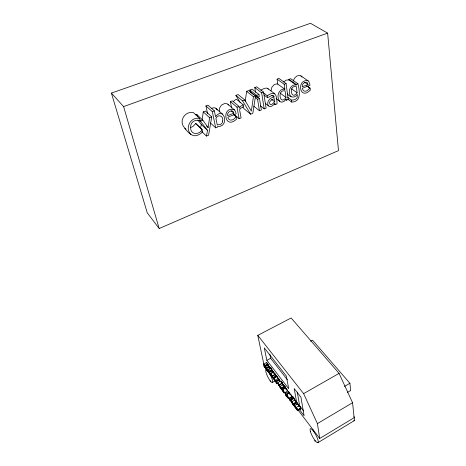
<?xml version="1.0" encoding="UTF-8"?>
<svg xmlns="http://www.w3.org/2000/svg" width="466" height="466" viewBox="0 0 466 466"><rect width="100%" height="100%" fill="white"/><g stroke="black" fill="none" stroke-linecap="round" stroke-linejoin="round"><path stroke-width="0.7" d="M263.564 364.237L264.944 367.342L263.878 365.88L263.96 366.317L265.189 367.825L263.843 364.674L264.828 365.991L267.851 364.354L266.861 362.653A1.357 0.309 63.2 0 0 266.616 362.548L263.599 364.179A1.357 0.303 63.2 0 1 263.838 364.284L264.828 365.991M271.008 90.823L271.876 87.212L274.014 84.829A5.842 4.666 -55.3 0 1 277.783 84.101L284.872 89.274A5.924 4.683 -55 0 0 281.068 90.02C277.445 92.466 276.996 98.338 279.903 101.477A4.177 3.291 -54.7 0 0 282.215 102.06L284.079 101.32L286.211 99.054L286.369 100.207L288.227 99.479L286.077 83.542L278.948 78.434L277.078 79.138L277.783 84.101M288.978 79.371L296.178 84.445L296.131 84.975L288.937 79.902L288.978 79.371L290.708 78.713L297.925 83.769C299.446 90.293 301.91 101.891 291.704 102.083L287.901 99.252M273.554 373.406L273.455 371.746L270.402 373.417L270.315 374.46L269.558 372.305L268.923 371.46L268.492 371.536L267.886 369.503L270.921 367.849L271.527 369.882L268.492 371.536M269.249 367.651L269.144 366.13L266.115 367.773L266.022 368.763L265.008 366.323L268.032 364.68L268.859 366.596M273.35 372.794L273.455 371.746M286.176 388.848L286.8 389.407L287.132 390.729M272.243 375.835L273.391 379.417L273.659 377.693L276.722 376.004L276.443 375.643L273.385 377.332L273.268 378.305L272.243 375.835L275.301 374.151L276.134 376.097M270.402 373.417L270.519 375.072L269.278 371.938L272.319 370.272L272.721 371.402M267.356 369.218L266.156 369.876L266.115 367.773M290.435 394.405L291.378 395.902M245.227 101.338L246.636 91.342L248.716 90.555L255.543 95.926L252.822 113.325L250.621 114.193L243.928 108.625L242.833 106.819M202.058 120.275L203.263 111.892L205.384 111.089L211.733 116.873L208.587 135.198L206.415 136.055L201.761 131.558M246.636 91.342L253.44 96.73L251.331 111.158L244.807 100.021L238.091 94.563L235.878 95.396L240.27 102.613M295.141 400.544L296.102 402.065M206.555 126.1L208.121 127.579L209.589 117.694L203.263 111.892M200.479 128.668L201.295 124.504L197.869 119.867M206.415 136.055L207.545 130.439L199.634 120.141M293.376 81.107C293.79 77.793 297.494 74.292 300.879 75.847L308.783 81.358L309.832 84.27L309.948 85.301L302.434 88.22C302.446 89.915 303.879 91.674 305.702 91.126C307.91 91.575 310.659 85.424 310.286 90.136C299.207 101.233 296.382 78.387 308.183 80.828M291.675 396.787L291.32 395.203A1.328 0.309 62.4 0 0 290.889 394.44L290.568 394.02A1.346 0.315 62.4 0 0 290.236 393.799L290.184 394.341M285.46 393.368L286.328 394.411L289.438 392.652L288.57 391.615L285.402 393.409L286.468 396.438M297.669 410.756L296.359 408.356L297.547 409.923L300.698 408.094L300.349 406.94L299.288 405.606L296.067 407.459L296.428 409.037L297.669 410.756L300.82 408.932L300.203 408.024M266.616 362.548L266.599 362.851M202.04 129.42C199.57 135.256 190.274 134.983 190.646 127.684C190.314 124.859 191.823 121.842 194.567 120.828C196.658 118.667 202.116 123.659 199.594 118.411L193.361 112.551C186.097 110.99 179.509 119.04 183.086 125.785C185.975 129.816 189.458 135.216 194.747 135.798C197.794 135.676 200.496 133.969 202.582 131.855L202.04 129.42L195.837 123.461L192.959 126.484L190.262 127.655M285.996 97.452C279.955 106.382 276.757 89.187 285.093 90.876L285.996 97.452L280.025 93.019M234.549 109.941C221.012 105.176 224.379 131.179 236.786 118.859C236.885 114.024 234.101 120.502 231.73 119.989C229.825 120.583 228.066 118.981 227.903 117.117L236.105 113.937L235.586 111.636L234.549 109.941L227.274 103.813L224.659 103.51L221.478 105.083L219.503 108.159L219.37 112.05M274.771 101.792L271.993 104.308L270.321 104.431L269.814 103.97C268.515 101.075 272.284 99.578 274.299 98.629L274.771 101.792L271.562 99.328M297.116 92.792C290.988 101.279 288.256 84.847 296.329 86.548L297.116 92.792L291.611 88.837M233.53 101.384L235.033 99.945L236.577 99.316L243.258 104.833C245.099 107.955 240.136 107.093 239.6 109.772L241.091 117.915L239.128 118.684L234.194 114.438M283.683 81.975L286.107 80.129L288.937 79.902M275.517 380.297L276.35 381.299L279.419 379.592L278.586 378.602L275.464 380.343L276.722 383.483L275.919 382.435L275.977 382.778L276.862 383.914L276.35 381.229L279.419 379.522L280.066 381.922M278.586 378.602L278.534 379.132M284.248 393.001L283.94 391.376A1.316 0.297 62.6 0 0 283.514 390.619L283.2 390.205A1.334 0.303 62.6 0 0 282.879 389.99L283.072 391.318L283.928 392.774A1.322 0.297 62.6 0 0 284.248 393.001L287.406 391.207L287.039 389.634A1.316 0.303 62.5 0 0 286.619 388.871L286.305 388.463A1.328 0.309 62.5 0 0 285.978 388.248L285.932 388.795M288.57 391.615L288.506 392.139M291.809 401.727L291.984 403.055L292.869 404.552A1.346 0.309 62.3 0 0 293.201 404.791L292.904 403.172A1.346 0.309 62.3 0 0 292.473 402.391L292.147 401.966A1.363 0.309 62.3 0 0 291.809 401.727L294.943 399.939A1.357 0.315 62.3 0 1 295.287 400.172L295.607 400.597A1.346 0.315 62.2 0 1 296.044 401.372L296.341 402.187M294.943 399.939L294.885 400.475M275.179 104.582L275.004 103.376C266.942 112.813 264.187 98.594 274.072 97.091C273.635 91.557 266.599 100.941 267.303 95.792C275.639 89.781 276.821 95.565 277.054 103.848L275.179 104.582L274.113 103.761M260.867 90.177L263.744 88.651L265.731 88.097L267.257 88.22L274.864 93.812M318.01 442.618L354.271 420.652M297.844 409.719L319.711 438.477L354.131 417.693L352.57 402.717L339.062 373.382L291.145 317.963L257.78 335.374L263.931 364.622M319.711 438.477L317.41 423.606L352.57 402.717M347.531 392.331L350.659 390.502L349.896 383.256L312.505 340.168L310.589 341.211M344.496 386.396L349.896 383.256M300.739 408.525L297.588 410.354L300.756 408.548M296.836 402.397L296.504 401.791L293.364 403.597L293.691 404.203L296.924 402.42L298.863 405.414M293.364 403.597L294.029 406.055L293.743 404.5L296.26 403.055M293.691 404.203L294.617 405.472L297.762 403.661M296.592 404.68L297.85 403.958M293.65 403.97L296.79 402.164M290.819 399.723L291.023 400.818L289.992 399.467L293.12 397.684L292.625 396.199L289.491 397.981L290.009 400.76L290.306 401.15L290.056 399.793L291.081 401.144L291.629 402.892L290.819 399.723L293.953 397.935L294.629 400.411M290.679 399.438L293.178 398.011M291.116 400.119L294.256 398.325M257.78 335.374L303.616 393.63L339.062 373.382M289.992 399.467L289.788 398.372L292.922 396.589M286.328 394.411L289.438 392.582L290.044 394.772M286.386 396.572C284.423 392.966 288.681 400.731 286.59 394.69L289.701 392.925M299.288 405.606L299.207 406.131M296.067 407.459L296.947 408.303L297.547 409.923M282.606 389.669L282.046 388.714L285.14 386.978L285.029 386.378L284.749 386.023L281.656 387.759L282.14 390.141L282.944 391.434L282.099 389.005L282.606 389.669L285.699 387.928L285.14 386.978M283.957 387.962L285.198 387.269L285.699 387.928M282.547 389.378L285.646 387.636M280.223 386.355L281.313 387.904L281.773 389.908L280.532 388.102L280.439 387.322L281.237 388.184L280.223 386.355L283.311 384.631L284.545 386.559M282.046 388.714L281.93 388.114L285.029 386.378M279.367 384.59L280.206 387.84L279.367 384.59L282.454 382.866L283.06 384.957M279.641 384.945L282.728 383.221M282.326 383.256L280.87 380.891L277.788 382.603L278.616 385.743L279.845 385.062M276.6 381.561L279.67 379.854M275.185 377.705L276.408 377.029M272.231 382.534L275.359 380.798M272.528 376.208L275.587 374.524M273.886 378.025L274.952 379.54L275.418 381.538L274.206 379.773L274.101 378.992L274.882 379.825L273.886 378.025L276.95 376.336L278.202 378.421M270.676 373.773L273.723 372.101M268.923 371.46L271.963 369.8L273.163 372.252M267.886 369.503L268.736 372.73L268.562 371.868L269.849 371.204M269.558 372.305L272.604 370.639M266.383 368.128L269.412 366.48M266.604 368.449L267.635 369.922L268.119 371.915L266.936 370.196L266.826 369.41L267.577 370.214L266.604 368.449L269.633 366.8L270.746 368.46M268.142 369.847L271.183 368.187M264.735 365.554L267.758 363.911M264.805 365.967L267.851 364.354M265.282 366.684L268.311 365.041M266.855 360.364L264.286 347.869L286.357 376.103L288.687 388.696L266.855 360.364L270.659 358.313L269.826 354.148M211.488 108.543L213.51 107.763L215.263 107.943L222.492 114.094L224.193 116.716L224.682 120.688L224.012 123.094L222.672 125.005L219.894 126.49L217.605 126.531L217.581 127.113L215.694 127.853L210.416 122.96M159.18 228.538L338.479 150.629L327.627 33.127L310.49 23.3L111.397 93.084L147.256 212.828L159.18 228.538L123.606 106.603L111.397 93.084M253.784 106.166L259.428 110.745L261.35 109.993L259.492 98.53L257.209 96.742M260.22 105.7L264.199 108.881L266.103 108.135L263.587 92.111L256.679 86.822L254.756 87.544L255.554 92.379M287.639 97.295L291.448 100.12L293.947 99.852L295.677 99.2L297.151 97.767L297.314 94.359C294.838 98.652 289.945 97.429 287.231 93.858M233.891 113.197L227.612 115.626C226.523 112.003 233.169 108.409 233.891 113.197L231.159 110.85M308.009 84.527L302.253 86.752C301.31 83.379 307.63 79.756 308.009 84.527L304.648 82.214M200.677 121.119L202.914 120.257L208.121 127.579M209.589 117.694L211.733 116.873M238.988 106.405L232.353 100.854L230.385 101.6L237.002 107.168L238.988 106.405L239.303 108.129L240.951 106.067L243.258 104.833M255.275 97.481L257.552 99.275L259.492 98.53M296.178 84.445L297.925 83.769M258.98 94.499L252.123 89.163L249.922 89.99L256.76 95.349L258.98 94.499L259.312 96.538L257.098 97.382L255.391 96.043M235.878 95.396L242.576 100.872L244.807 100.021M253.44 96.73L255.543 95.926M214.366 110.879L207.964 105.165L205.931 105.928L212.31 111.659L214.366 110.879L215.572 116.716C216.894 114.479 220.01 112.353 222.492 114.094M254.756 87.544L261.647 92.851L263.587 92.111M277.078 79.138L284.184 84.259L286.077 83.542M195.551 114.817L196.658 114.397L202.914 120.257M123.606 106.603L327.627 33.127M271.527 369.882L271.963 369.8M268.562 371.868L269.756 374.07L268.789 371.92L272.284 370.225L271.824 370.26L272.546 371.874M199.594 118.411C190.78 116.424 184.367 128.138 190.926 134.418M296.131 84.975C290.038 83.903 287.155 92.792 291.052 96.666M294.617 405.472L295.461 406.445L295.957 408.595L295.671 408.216C295.992 407.173 294.029 403.94 294.99 407.325L293.743 404.5M296.889 402.694L297.5 403.416M277.957 378.91L277.998 378.409M307.257 86.134L310.053 88.074M306.587 85.791L309.948 88.115M184.851 128.354L185.981 129.14M285.291 99.398L286.369 100.207M276.14 98.617L279.903 101.477M271.928 95.46L274.072 97.091M263.267 92.693L267.303 95.792M264.152 95.105L267.606 97.767M265.34 103.411L268.515 105.904M254.25 95.146L250.265 92.006L249.922 89.99M279.623 380.978L279.326 380.681M233.658 114.397L236.396 116.756M233.542 114.444L236.279 116.803M298.024 404.039L298.811 406.404M300.879 75.847L301.956 77.094M300.82 408.932L300.261 408.338M201.295 124.504L207.545 130.439M269.942 367.389L269.633 366.8M278.93 379.108L279.699 381.019M195.673 123.525L201.877 129.484M216.032 108.392L217.284 109.924M270.082 367.942L270.612 368.559M267.874 88.557L268.358 89.088M281.895 383.268L281.621 382.941M277.561 377.664L277.946 378.13L276.95 376.336M283.934 385.976L284.324 386.454L283.311 384.631M227.973 104.337L228.55 105.06M270.659 358.313L287.336 379.726M281.214 381.578L282.105 383.308M303.646 410.954L299.661 405.764L297.302 392.25M293.12 397.684L293.807 398.581M300.069 407.063L299.527 406.037L300.302 407.179M299.248 409.334L304.106 415.701L300.937 397.195L294.197 388.533L296.726 402.752M277.788 382.603L279.239 384.98L279.233 385.586L278.412 384.718L278.616 385.743M281.656 387.759L281.93 388.114M289.491 397.981L289.788 398.372M273.385 377.332L273.659 377.693M286.328 394.347L286.59 394.69M277.666 383.192L279.862 386.075M284.685 392.419L285.565 393.572M289.071 398.185L289.951 399.339M266.156 369.876L265.008 366.323M270.146 367.627L270.565 368.373M196.658 114.397L197.858 116.075M274.66 373.511L274.282 373.155L274.293 373.61M267.228 363.958L267.874 364.989M267.222 364.202L267.74 365.018M289.491 392.937L288.856 392.104L288.786 392.506M242.576 100.872L250.621 114.193M274.754 373.656L275.051 374.332M285.594 388.912L285.384 388.26M267.828 364.325L266.872 363.177M285.442 388.9L285.14 388.062M303.616 393.63L317.41 423.606M268.032 364.68L268.509 366.026M275.301 374.151L276.023 376.19M275.359 374.815L275.068 374.017A1.282 0.291 62.9 0 0 274.655 373.283L274.358 372.893A1.293 0.297 62.9 0 0 274.049 372.695L273.985 373.027M205.931 105.928L207.574 113.605M212.31 111.659L215.694 127.853M270.123 380.681L270.373 381.87M270.921 367.849L271.393 370.155M282.454 382.866L282.903 385.184M284.749 386.023L284.738 386.669M230.385 101.6L231.602 108.025M237.002 107.168L239.128 118.684M292.625 396.199L293.003 398.284M296.504 401.791L296.755 403.183M257.552 99.275L259.428 110.745M256.76 95.349L257.098 97.382M313.193 429.902L313.379 431.067M314.865 440.23L315.045 441.36M261.647 92.851L264.199 108.881M284.184 84.259L284.872 89.274M291.448 100.12L291.704 102.083M267.437 370.732A7.031 1.549 63 0 1 272.68 381.345A7.031 1.549 63 0 1 268.084 377.408A7.031 1.549 63 0 1 266.721 370.12M353.997 416.604A7.765 2.173 60.7 0 1 353.694 420.786M296.312 407.913L297.215 409.282L296.312 407.913M271.212 374.874L272.109 376.848L271.212 374.874M283.089 390.502L284.01 392.523L283.118 390.456M287.33 396.083L288.256 398.115L287.33 396.083M275.721 380.815L276.635 382.72L275.75 380.774M292.025 402.251L292.957 404.307L292.054 402.21M222.661 121.014L222.27 122.622A3.163 2.61 -47.6 0 1 220.785 124.265L217.284 124.987L215.915 118.364C218.146 113.593 223.791 116.005 222.661 121.014M285.664 393.898C285.833 396.589 287.621 395.727 285.664 393.898M270.95 374.419C271.591 378.875 273.822 376.808 270.95 374.419M287.062 395.605L288.174 398.366A1.334 0.303 62.5 0 0 288.501 398.599L288.198 396.98A1.334 0.303 62.5 0 0 287.767 396.211L287.446 395.791A1.346 0.309 62.5 0 0 287.12 395.564L287.062 395.605M279.023 385.027L278.353 384.403L278.132 383.291L279.023 385.027M267.053 369.882L267.758 371.064L267.111 369.905M274.334 379.47L275.057 380.675L274.334 379.47M280.672 387.805L281.406 389.04L280.672 387.805M310.426 431.65A7.939 1.829 61.6 0 0 317.509 442.7A7.939 1.829 61.6 0 0 314.521 432.704A7.939 1.829 61.6 0 0 310.426 431.65"/></g></svg>
